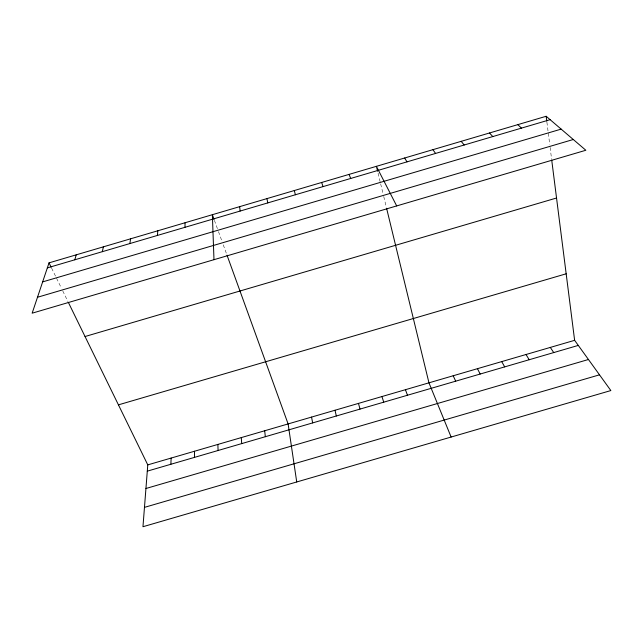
<?xml version="1.0" encoding="UTF-8"?>
<svg xmlns="http://www.w3.org/2000/svg" width="643" height="643" viewBox="0 0 643 643"><rect width="100%" height="100%" fill="white"/><g stroke="black" fill="none" stroke-linecap="round" stroke-linejoin="round"><path stroke-width="0.48" stroke-dasharray="3.21 2.41" d="M51.601 268.123L61.463 288.289M62.749 290.917L67.885 301.43M214.408 220.34L218.154 230.692M218.499 231.633L221.899 241.045M223.266 244.806L227.011 255.167M378.06 173.144L380.423 182.885M380.656 183.858L383.027 193.599M383.734 196.517L386.339 207.239M546.896 122.114L549.741 144.498M550.111 147.416L551.598 159.086"/><path stroke-width="0.96" d="M194.459 457.39L194.499 451.249M184.951 227.325L185.096 222.735M170.869 464.27L171.134 458.065M68.311 302.306L147.777 464.881L142.963 526.721L610.85 390.558L574.625 340.324L551.718 160.059M157.39 235.451L157.84 230.773M129.846 243.568L130.609 238.802M102.325 251.678L103.394 246.824M74.821 259.788L76.204 254.845M49.029 262.858L32.15 313.189L585.845 150.261L546.156 116.279L49.029 262.858L51.175 267.239M47.341 267.89L550.119 119.67M42.647 281.891L561.162 129.122M37.495 297.267L573.283 139.499M85.037 336.522L556.541 198.012M118.441 404.857L566.17 273.797M147.777 464.881L574.625 340.324M147.287 471.15L578.29 345.412M145.937 488.503L588.449 359.501M144.466 507.367L599.509 374.829M517.816 124.638L521.449 128.118M489.492 132.988L492.803 136.565M461.184 141.331L464.182 145.005M432.908 149.666L435.576 153.436M550.304 347.421L553.736 352.573M526.006 354.51L529.197 359.734M404.648 158.001L406.995 161.867M501.717 361.599L504.675 366.888M396.683 205.921L376.404 166.328L377.586 171.199M477.452 368.68L480.168 374.033M453.194 375.753L455.678 381.178M349.012 174.406L350.732 178.449M451.121 437.039L428.961 382.826L386.572 208.211M405.444 389.69L407.461 395.244M214.071 219.4L212.367 214.698L213.982 259.684M227.011 255.167L288.112 423.93L296.728 481.977M321.645 182.475L323.051 186.607M381.95 396.546L383.734 402.172M358.464 403.402L360.024 409.085M294.301 190.537L295.386 194.765M335.003 410.25L336.329 415.997M311.55 417.09L312.651 422.909M266.966 198.599L267.745 202.915M546.156 116.279L546.775 121.141M264.683 430.77L265.334 436.71M239.654 206.652L240.128 211.057M241.278 437.602L241.696 443.606M217.881 444.426L218.073 450.502"/></g></svg>
